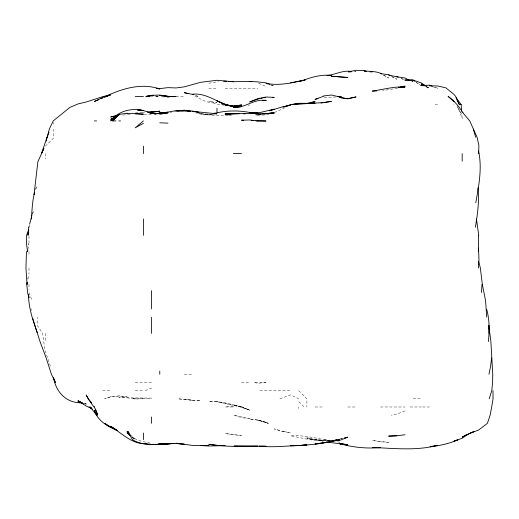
<?xml version="1.0" encoding="UTF-8"?>
<svg xmlns="http://www.w3.org/2000/svg" width="519" height="519" viewBox="0 0 519 519"><rect width="100%" height="100%" fill="white"/><g stroke="black" fill="none" stroke-linecap="round" stroke-linejoin="round"><path stroke-width="0.39" stroke-dasharray="2.6 1.95" d="M133.24 398.813L151.593 398.099L118.903 397.716C127.181 396.782 135.128 400.104 143.419 398.592M27.896 249.464L28.824 243.521L27.955 246.493M27.87 279.183L28.344 276.212L27.922 278.444M233.226 406.987L233.329 406.416L225.155 406.987L233.329 406.987L233.329 406.416M32.502 214.542L33.488 210.824L32.45 213.796M35.74 189.279L36.7 186.302L35.662 189.279M45.341 146.228L53.515 138.119L53.515 129.088M285.093 107.718L274.934 112.305M404.969 410.827L396.795 414.181L391.248 415.161M145.197 390.638L151.593 388.069M268.907 114.238L266.02 115.095L255.62 114.861L257.846 115.179L263.049 114.355L257.846 115.179M397.541 88.224L382.678 90.604M279.871 398.813L290.543 394.868L298.717 398.813M248.186 105.338L249.671 104.987M208.807 83.235L218.467 81.587M135.245 113.019L143.419 112M169.499 97.319L165.71 97.28M130.048 114.167L121.874 115.244M211.038 114.212L208.807 114.53L200.632 114.05L196.208 112.934M141.934 112.915L145.145 112.746L143.997 112.857M170.167 112.376L171.653 112.208M174.624 111.864L176.116 111.695M260.077 114.212L255.62 114.401M228.126 115.361C217.571 115.529 206.627 115.51 196.377 112.954M228.866 115.302L233.329 114.959M335.864 96.982L323.233 97.494M330.661 440.268L323.233 440.547L306.885 438.62L323.233 440.916L315.059 439.671L306.885 437.64L323.233 441.669M354.412 71.752L355.93 71.719L354.438 71.648M192.458 400.227L200.632 400.207L192.458 400.227L178.043 398.813L192.458 400.227L184.284 399.416M208.807 88.224L216.981 88.224M225.155 88.224L257.846 88.224M176.116 96.398L184.284 96.398M435.026 104.572L437.66 104.572M453.651 104.572L454.008 104.572M184.284 374.29L192.458 374.29M135.245 382.464L151.593 382.464M241.497 382.464L249.671 382.464M102.554 390.638L110.729 390.638M135.245 390.638L143.419 390.638M259.928 390.638L290.543 390.638M413.143 398.813L421.311 398.813M315.059 406.987L323.233 406.987M347.756 406.987L355.93 406.987M380.446 406.987L404.969 406.987M410.036 406.987L421.311 406.987M422.635 406.987L429.485 406.987M216.981 401.712L208.807 401.576C222.82 400.979 236.664 405.281 249.671 410.114L240.427 406.987L216.981 401.712L233.329 405.274M212.524 114.608L200.632 113.927M224.351 104.806L217.902 104.572L208.807 101.173L216.981 102.671C208.385 104.072 200.957 99.304 193.736 95.399M212.524 114.485L199.192 113.46M329.922 441.04L323.233 440.637L318.647 439.677L323.233 440.417C312.088 441.144 301.383 437.718 290.543 435.791C304.147 434.812 317.33 438.763 330.674 440.741M144.165 114.225L151.593 114.809M133.364 398.813L135.245 399.033M155.311 96.028L159.022 96.333L156.05 96.047M155.557 96.015L158.73 96.32M337.35 441.844L339.582 442.143L337.35 441.773M161.253 96.664L164.971 97.176M331.407 440.787L323.875 439.677L329.902 440.631M83.974 403.153L86.206 403.49L83.974 403.049M150.108 443.057C143.406 441.598 135.926 440.793 130.846 435.681M84.72 403.756L86.206 404.171L84.72 403.665M433.203 86.945L437.66 88.224L433.942 86.835M221.866 104.572L224.493 105.428M270.477 84.882L274.194 86.102L271.223 84.921M411.814 81.191L413.143 81.645L411.742 81.113M401.252 78.531L404.223 79.712L401.252 78.408M426.514 86.984L429.485 88.224L426.08 86.472M258.527 83.17L266.02 86.517M391.345 76.41L396.795 79.206L392.027 76.598M383.171 75.093L388.621 77.993L383.852 75.106M426.261 86.699L429.083 88.224L426.495 86.465M416.283 82.417L420.688 85.453L416.283 82.307M132.326 437.225L135.245 439.677L130.885 435.318M298.717 401.738L304.238 406.987M298.717 390.638L306.885 398.813L306.885 406.987M132.196 437.167L133.591 439.048M457.635 107.297L460.632 112.746L458.725 108.659M28.993 292.56L32.23 300.735M457.096 105.312L462.182 118.403L461.599 112.746M50.395 366.116L44.842 349.774L42.688 333.425L37.167 325.251L37.167 317.077M31.218 308.902L31.419 310.388M298.717 406.987L298.717 408.537M53.515 122.471L53.515 124.028M45.341 153.611L45.341 158.918M45.341 333.425L45.341 341.599M28.993 236.119L28.993 243.093M28.993 251.689L28.993 254.803M28.993 268.038L28.993 274.045M28.993 284.386L28.993 289.343M110.729 396.737L104.65 398.813L110.729 396.821L118.903 396.334L127.071 396.853L118.903 395.835L110.729 396.737M342.553 438.373L339.582 439.016L342.553 438.367M260.817 114.161L255.62 114.349L260.817 114.206M266.02 382.464L257.846 383.262L253.843 382.464L266.02 382.464M283.368 431.503L290.543 432.788L282.368 431.321L274.194 428.921L283.368 431.503M388.621 442.37L380.446 441.773L372.272 440.501L388.621 442.37M241.497 435.642L225.155 433.54L241.497 435.642M257.846 420.079L249.671 418.956L257.846 420.137L266.02 422.291L268.031 423.335L266.02 422.336L257.846 420.079M249.671 418.762L241.497 417.607L233.524 415.161L249.671 418.762M241.497 406.572L233.329 404.911L241.497 406.987L249.671 410.237L241.497 406.572M266.02 422.336L257.846 420.15L268.453 423.335L266.02 422.336M197.986 96.398L195.222 95.295L197.986 96.398"/><path stroke-width="0.78" d="M488.334 341.599C489.599 330.869 489.573 319.847 486.699 309.363M31.328 218.999C32.1 210.078 32.295 200.898 34.63 192.251M481.437 292.56L481.989 284.386M28.746 227.173L28 235.347L28.772 230.293M478.524 264.703L478.979 259.863L478.524 248.101M491.577 357.948L490.63 366.116L488.963 374.29M475.391 227.173C477.545 214.139 479.459 201.041 477.921 187.794M27.28 282.9L27.04 284.386L25.95 268.038L26.437 251.689L27.552 251.689L27.779 250.203M27.222 282.154L26.8 284.386L27.552 292.56L28.993 297.711L28.623 294.766M28.993 227.173L29.291 225.687M29.589 224.202L31.931 215.281M46.269 140.98L47.047 137.263L49.033 132.066M475.8 202.65C478.778 185.666 482.359 168.124 478.524 150.964L478.68 153.611L478.881 145.437L477.071 137.263L469.76 120.921L462.857 112.746M47.197 137.263L49.318 129.088L53.236 120.921L69.857 107.433L78.032 103.936L86.206 102.003L102.554 96.709L109.957 94.945L105.623 96.398C122.244 88.522 141.635 82.638 159.768 89.008L156.595 88.224L159.768 88.632L167.942 87.64L176.116 87.951L184.284 86.861L200.632 82.313L216.981 80.283L233.329 81.723L249.671 81.366L257.846 81.898L266.02 82.852L269.737 84.325M489.216 398.813L491.772 390.638L492.589 382.464L492.745 374.29L490.89 341.599L488.736 325.251L489.067 333.425M34.533 192.99L34.053 194.476L37.868 161.785L43.992 148.162M47.047 137.263L41.468 153.611L43.401 149.524M28.727 229.573L26.566 235.347L26.45 243.521L27.552 251.689M94.38 406.461L93.907 406.987L88.185 398.813L86.206 395.011L88.353 398.813L91.597 402.932M115.997 120.921L112.688 120.921L118.903 114.433L127.071 113.239M112.688 120.921L118.903 114.504M143.419 120.921L135.245 127.804L143.419 123.327M112.61 119.487L110.729 120.921C118.364 110.878 131.534 107.641 143.419 110.618L137.477 109.957M114.498 118.06L115.756 117.106M469.098 433.508L462.182 438.25L454.008 441.202L457.434 439.93M116.178 116.269L110.729 119.37L116.178 116.697M466.951 434.487L462.182 437.063L474.178 431.503L470.357 433.054L478.524 430.095L487.412 423.335L490.15 415.161L491.688 406.987L493.05 398.813L492.985 390.638M457.434 439.989C448.864 443.751 439.509 445.704 430.232 446.716M98.837 99.654L94.38 101.484L102.554 97.585L110.729 94.73L104.669 97.261M101.069 98.74L102.554 98.13M347.756 437.245L344.785 437.887L347.756 437.245L339.582 440.41L331.407 441.169L339.582 439.71L331.407 441.247L337.032 439.677C324.985 443.732 312.075 444.614 299.457 445.49M269.737 110.729L282.368 106.882L290.543 105.104L285.34 106.635M323.233 96.398L315.059 99.388L318.03 98.519M269.737 110.755L274.194 109.159L259.163 112.746L249.671 112.435C239.032 110.469 227.932 110.391 217.351 112.746M283.108 107.245L290.698 104.572L298.717 103.768L315.059 103.197L306.885 103.469L308.37 103.534M400.512 87.374L404.969 86.102L399.766 87.452M267.506 83.903L266.02 83.416C278.781 85.817 291.704 83.137 304.082 80.049C312.801 76.689 321.994 74.477 331.407 75.391L329.922 75.489M309.862 103.034L315.059 101.607L306.885 103.352L298.717 103.281L291.127 104.572L323.233 102.619L331.407 101.38L321.008 103.015M117.411 115.276L110.729 116.963L115.186 116.211M298.717 81.548L305.153 80.049L290.543 82.8M295.772 104.092L298.717 103.45L295.7 104.092L297.958 103.657M339.582 96.774L341.294 96.398L337.519 96.398L339.582 96.949L331.407 95.009L323.233 96.009M156.05 113.862L159.768 113.077L154.565 113.933M161.331 113.992L162.901 113.68M164.465 113.369L167.605 112.746L159.768 113.946L167.942 112.746L159.768 113.784L151.593 113.421L149.537 112.746L156.05 113.908C149.53 113.972 144.1 109.301 137.477 109.905M259.331 98.655L249.671 101.996L257.846 98.61L266.02 97.027L274.194 97.371L272.709 97.384M260.817 98.383L262.303 98.11M263.788 97.838L265.28 97.566M430.232 446.671L437.66 445.334C419.105 450.233 399.546 448.896 380.609 447.852L372.272 447.417L376.729 447.553M401.252 87.432L404.969 86.77L398.281 87.458M237.786 106.642L233.329 106.337L225.077 104.572L216.981 100.881L225.116 104.572L233.329 106.304L241.497 104.942L233.329 106.304L225.155 105.013L233.329 106.453L238.526 106.655M172.613 96.793L174.955 96.398L167.942 96.54L176.116 96.443L169.311 96.398L159.768 95.483L167.942 96.398L159.768 95.042L151.593 95.295L146.883 96.398L153.079 95.768M323.233 442.954L315.059 443.953L331.407 441.565M182.059 110.755L183.544 110.521L177.602 110.8L183.544 110.45M173.138 443.46L167.942 444.258L158.282 444.011L174.624 443.466M213.264 113.389L216.981 112.837M165.678 112.539L164.173 112.746L176.116 110.638L186.516 110.819L180.573 110.787L184.284 110.716M267.506 113.603L264.534 113.908M268.991 113.408L274.194 112.746L266.02 113.551L267.506 113.473M172.399 443.46L159.768 444.361L167.942 443.862C156.141 444.42 142.881 446.158 132.371 439.677L128.005 431.503L128.939 432.762M396.795 435.778L388.621 436.129L396.795 435.785L404.969 434.76M179.087 110.794L184.284 110.164L190.973 111.358M151.593 112.104L159.768 111.209L149.174 112.344M326.951 75.54C335.222 74.794 342.851 69.883 351.467 71.505M165.756 112.675L159.768 112.785L167.942 112.227M239.272 106.648L233.329 106.337L241.497 105.506C223.657 109.879 210.331 92.135 192.458 94.192L193.84 94.743M151.593 112.013L159.768 111.326L147.137 111.955M146.39 443.622C132.319 444.686 121.803 433.333 110.729 426.3L116.178 429.771M299.457 445.477L306.885 444.874L298.717 445.613L290.543 445.704L297.225 445.568M399.02 87.439L404.969 86.965C393.817 86.355 383.171 89.586 372.272 91.091L376.729 90.948M223.67 81.236L226.641 81.243M230.352 114.044L225.155 114.336C241.465 112.578 257.839 114.18 274.194 113.142L268.991 113.402M297.971 445.574C285.106 445.99 272.17 447.605 259.331 446.074M225.155 445.574L208.807 446.029L200.632 445.555M213.264 113.908L216.981 113.797L192.458 111.377L195.429 111.877M170.913 443.486L167.942 443.57L176.116 443.563L184.284 444.212L182.798 444.037M262.303 100.582L266.02 100.491C254.362 98.318 245.013 108.413 233.329 107.381L241.497 106.648L233.329 106.337M179.087 110.845L176.116 110.923L184.284 110.573L192.458 111.047L199.147 112.435M208.807 445.555L192.458 445.406L176.116 443.245L181.313 443.862M162.668 112.746L165.684 112.681M351.376 71.817L348.34 71.875L355.93 70.305L364.098 70.642L366.362 71.382M159.768 444.29L151.593 444.374L143.419 443.641M380.446 447.663C366.654 448.656 352.875 447.54 339.582 443.537L347.756 445.068L339.582 443.758L347.756 444.666L326.204 442.026M370.073 71.875L372.272 71.875M135.245 96.398L143.419 96.586M456.895 99.804L459.38 104.572L461.177 104.572L461.521 111.261M249.671 112.746L257.846 112.895M94.38 120.921L96.553 120.921M118.903 120.921L120.538 120.921M257.508 120.921L266.02 121.005L255.938 120.817M233.329 153.611L241.497 153.611M429.485 85.875L437.66 85.953L445.834 87.828L454.008 94.426L455.624 96.398L459.38 104.572M243.729 120.265L241.497 120.207L249.671 119.954L257.761 120.921M159.768 122.802L167.942 123.126M261.563 446.081L266.02 446.262L234.069 446.068L257.846 446.191C241.491 446.587 224.999 446.904 208.807 444.277L216.981 445.36M127.071 113.304L143.419 114.167L135.245 113.713M425.775 85.83L421.311 85.583L429.485 85.168L432.457 86.277M251.241 120.512L253.59 120.668M228.866 81.399L233.329 81.723M243.729 113.81L245.215 113.927M151.593 95.626L153.183 95.781M380.446 73.646L388.621 74.73L389.983 75.476M425.775 85.479L421.311 84.805L422.803 85.427M396.795 76.754L404.969 78.006L408.953 80.049M81.749 402.815C66.296 403.192 56.104 392.299 53.515 377.67L55.39 382.464L51.413 374.29L46.185 357.948L40.021 341.599L32.781 318.562M188.001 111.06L189.487 111.39M196.915 112.123L198.407 112.37M184.284 110.489L185.77 110.742M388.621 75.015L398.281 77.13M249.671 81.366L251.903 81.775M188.001 93.602L184.284 92.661L193.84 94.672M365.61 71.291L364.098 70.902C369.963 71.557 376.444 71.071 381.809 73.867M82.489 403.127L78.032 401.868L81.749 402.608L78.032 401.382L83.481 403.879M249.671 112.435L250.612 112.746M91.5 408.434L86.206 406.046L78.032 400.674L82.8 403.276M91.046 407.96L89.041 406.987L92.376 409.095M116.859 430.283C107.407 426.313 97.656 420.838 94.38 410.354L96.67 415.161L90.17 406.987L91.376 407.947M424.036 85.421L421.311 84.026L424.14 85.551M116.859 430.219L110.729 426.942L117.541 430.744M425.846 86.024L421.311 82.936L413.143 80.075L404.969 80.049L413.143 80.075L415.025 81.412M130.217 435.201L127.071 432.801L130.574 435.746M454.008 101.705L448.092 96.398C454.333 100.621 458.848 106.57 462.993 112.746M128.706 433.138L127.071 431.503L130.561 435.59M456.052 97.656L461.177 104.572M94.38 406.987L97.721 415.161L95.528 409.212M37.167 332.634C32.937 320.379 28.623 307.903 28.487 294.786M473.334 129.088L475.676 137.263M478.713 261.485L480.36 268.038L482.339 284.386L485.576 300.735L486.699 317.077M476.474 218.999L478.739 235.347M478.524 235.347L478.524 251.689M478.524 261.479L478.524 268.038M462.182 153.611L462.182 161.253M216.981 108.289L216.981 112.162M159.768 371.137L159.768 374.29M151.593 290.64L151.593 308.902M151.593 317.343L151.593 333.425M151.593 416.978L151.593 423.335M143.419 146.183L143.419 153.611M143.419 218.999L143.419 235.347M143.419 432.989L143.419 439.677M118.903 114.433L118.903 115.16M355.93 96.949L347.756 98.798L339.582 97.488L347.756 98.707L355.93 96.949M149.44 95.918L145.845 96.398L149.44 95.97M266.02 113.609L263.049 113.927L266.02 113.609M266.02 100.29L262.303 100.485L266.02 100.29M239.272 113.7L225.155 113.959L239.272 113.7M347.756 77.493L331.407 76.228L347.756 77.493M190.233 111.274L184.284 110.404L190.233 111.293M110.729 427.189L104.579 423.335L110.729 427.208"/></g></svg>
